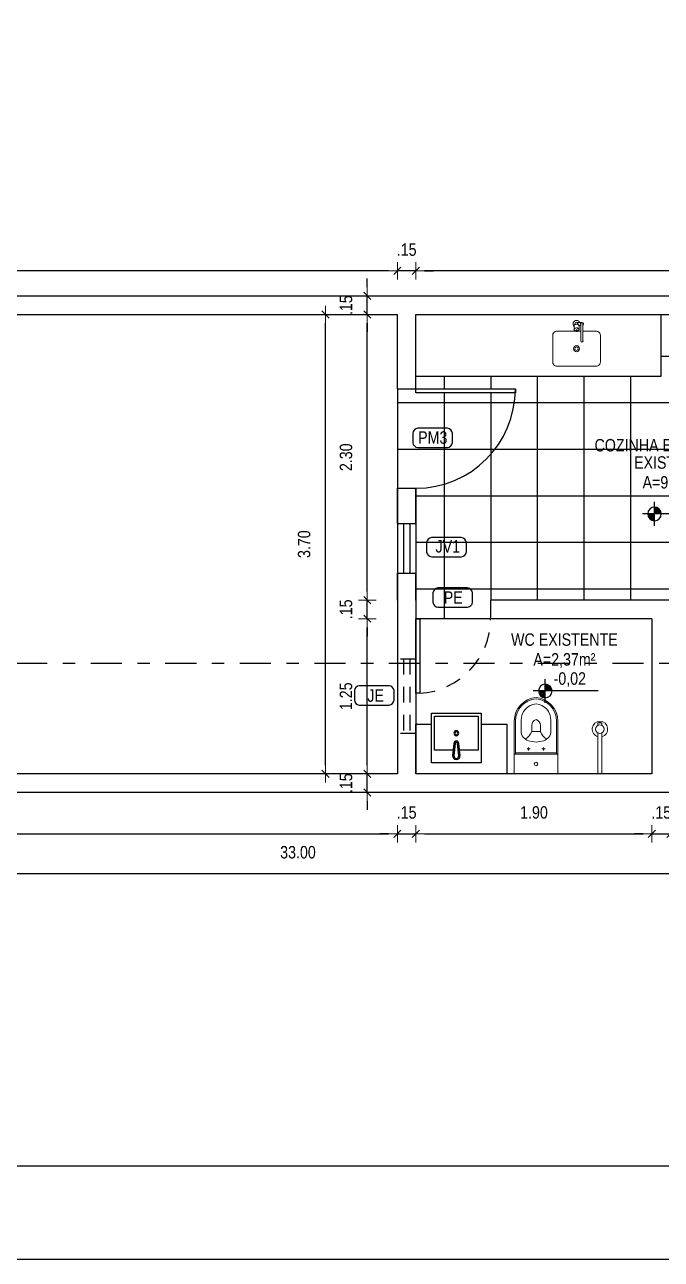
# Model space of a CAD drawing. Extents: x -263 to -176, y -135 to 681.
# Drawn here: x -231.84 to -226.72, y 636.24 to 646.19 of the extents above; entities that cross this region are included whole.
import ezdxf
from ezdxf.enums import TextEntityAlignment as Align

# ---------------------------------------------------------------- set-up
doc = ezdxf.new("R2010")
doc.units = 0
doc.header["$MEASUREMENT"] = 0
doc.header["$PDSIZE"] = -5
for name, pattern in [('CONTINU', [0]), ('DASHDOT2', [0.5, 0.25, -0.125, 0, -0.125]), ('HIDDEN2', [0.1875, 0.125, -0.0625])]:
    doc.linetypes.add(name, pattern=pattern)
doc.layers.get('0').update_dxf_attribs({"linetype": 'CONTINUOUS'})
doc.layers.get('Defpoints').update_dxf_attribs({"linetype": 'CONTINUOUS'})
for name, color, linetype in [('AR-MOB', 252, 'CONTINUOUS'), ('COTA', 7, 'CONTINUOUS'), ('DIVERSOS', 1, 'CONTINUOUS'), ('E-txt-g', 3, 'CONTINUOUS'), ('LAYER7', 4, 'CONTINUOUS'), ('MOB', 251, 'CONTINUOUS')]:
    doc.layers.add(name, color=color, linetype=linetype)
for name, color, linetype, lineweight in [('E-Lay-9', 9, 'CONTINUOUS', 9), ('E-Pen-C', 4, 'CONTINUOUS', 15), ('E-Pen-G', 3, 'CONTINUOUS', 30), ('E-Txt-W', 7, 'CONTINUOUS', 20)]:
    doc.layers.add(name, color=color, linetype=linetype, lineweight=lineweight)
doc.styles.add('F2', font='swissc.ttf')
doc.styles.add('REG60', font='romans.shx', dxfattribs={"width": 0.8, "height": 0.15})
doc.styles.add('REG80', font='romans.shx', dxfattribs={"width": 0.8, "height": 0.2})
doc.dimstyles.new('DIMENSION-1', dxfattribs={"dimtxt": 0.11, "dimasz": 0.07, "dimexe": 1, "dimexo": 0, "dimgap": 0.12, "dimtad": 1, "dimzin": 7, "dimdsep": 46, "dimtxsty": 'F2', "dimblk1": 'TRACO', "dimblk2": 'TRACO', "dimsah": 1, "dimcen": 1, "dimse1": 1, "dimse2": 1, "dimclrd": 256, "dimclre": 256, "dimclrt": 6, "dimadec": 0, "dimazin": 0, "dimtfac": 1, "dimtix": 1, "dimtmove": 2, "dimatfit": 3, "dimldrblk": 'TRACO', "dimfxl": 1, "dimtolj": 1, "dimtzin": 0, "dimarcsym": 0})

# ---------------------------------------------------------------- blocks, each defined once
blk = doc.blocks.new('TRACO')
at = {"layer": 'E-Pen-C'}
for p, q in [((-1, 0), (1, 0)), ((0, 1), (0, -1))]:
    blk.add_line(p, q, dxfattribs=at)
at = {"layer": 'E-Pen-G'}
blk.add_line((-0.42, -0.42), (0.42, 0.42), dxfattribs=at)
blk = doc.blocks.new('*D279')
at = {"color": 4, "lineweight": -2}
blk.add_line((-224.4613, 644.203), (-228.6213, 644.203), dxfattribs=at)
at = {"layer": 'Defpoints', "color": 0, "linetype": 'Continuous'}
for p in [(-228.6913, 644.203), (-228.6913, 643.8524), (-224.3913, 643.8524)]:
    blk.add_point(p, dxfattribs=at)
at = {"color": 4, "linetype": 'Continuous', "lineweight": -2, "xscale": 0.07, "yscale": 0.07, "zscale": 0.07, "rotation": 180}
blk.add_blockref('TRACO', (-228.6913, 644.203), dxfattribs=at)
at = {"color": 4, "linetype": 'Continuous', "lineweight": -2, "xscale": 0.07, "yscale": 0.07, "zscale": 0.07}
blk.add_blockref('TRACO', (-224.3913, 644.203), dxfattribs=at)
at = {"color": 4, "linetype": 'Continuous', "insert": (-226.5413, 644.3743), "char_height": 0.1, "attachment_point": 5, "style": 'F2'}
blk.add_mtext('\\A1;4.30', dxfattribs=at)
blk = doc.blocks.new('*D280')
at = {"color": 4, "lineweight": -2}
for p, q in [((-228.9113, 644.203), (-228.9813, 644.203)), ((-228.6913, 644.203), (-228.8413, 644.203)), ((-228.6213, 644.203), (-228.5513, 644.203))]:
    blk.add_line(p, q, dxfattribs=at)
at = {"layer": 'Defpoints', "color": 0, "linetype": 'Continuous'}
for p in [(-228.8413, 644.203), (-228.8413, 643.8524), (-228.6913, 643.8524)]:
    blk.add_point(p, dxfattribs=at)
at = {"color": 4, "linetype": 'Continuous', "lineweight": -2, "xscale": 0.07, "yscale": 0.07, "zscale": 0.07}
blk.add_blockref('TRACO', (-228.8413, 644.203), dxfattribs=at)
at = {"color": 4, "linetype": 'Continuous', "lineweight": -2, "xscale": 0.07, "yscale": 0.07, "zscale": 0.07, "rotation": 180}
blk.add_blockref('TRACO', (-228.6913, 644.203), dxfattribs=at)
at = {"color": 4, "linetype": 'Continuous', "insert": (-228.7663, 644.3743), "char_height": 0.1, "attachment_point": 5, "style": 'F2'}
blk.add_mtext('\\A1;.15', dxfattribs=at)
blk = doc.blocks.new('*D281')
at = {"color": 4, "lineweight": -2}
blk.add_line((-228.9113, 644.203), (-245.9213, 644.203), dxfattribs=at)
at = {"layer": 'Defpoints', "color": 0, "linetype": 'Continuous'}
for p in [(-245.9913, 644.203), (-245.9913, 643.8524), (-228.8413, 643.8524)]:
    blk.add_point(p, dxfattribs=at)
at = {"color": 4, "linetype": 'Continuous', "lineweight": -2, "xscale": 0.07, "yscale": 0.07, "zscale": 0.07, "rotation": 180}
blk.add_blockref('TRACO', (-245.9913, 644.203), dxfattribs=at)
at = {"color": 4, "linetype": 'Continuous', "lineweight": -2, "xscale": 0.07, "yscale": 0.07, "zscale": 0.07}
blk.add_blockref('TRACO', (-228.8413, 644.203), dxfattribs=at)
at = {"color": 4, "linetype": 'Continuous', "insert": (-237.4163, 644.3743), "char_height": 0.1, "attachment_point": 5, "style": 'F2'}
blk.add_mtext('\\A1;17.15', dxfattribs=at)
blk = doc.blocks.new('*D288')
at = {"color": 4, "lineweight": -2}
blk.add_line((-245.9213, 639.6702), (-228.9113, 639.6702), dxfattribs=at)
at = {"layer": 'Defpoints', "color": 0, "linetype": 'Continuous'}
for p in [(-245.9913, 640.1524), (-228.8413, 640.1524), (-228.8413, 639.6702)]:
    blk.add_point(p, dxfattribs=at)
at = {"color": 4, "linetype": 'Continuous', "lineweight": -2, "xscale": 0.07, "yscale": 0.07, "zscale": 0.07, "rotation": 180}
blk.add_blockref('TRACO', (-245.9913, 639.6702), dxfattribs=at)
at = {"color": 4, "linetype": 'Continuous', "lineweight": -2, "xscale": 0.07, "yscale": 0.07, "zscale": 0.07}
blk.add_blockref('TRACO', (-228.8413, 639.6702), dxfattribs=at)
at = {"color": 4, "linetype": 'Continuous', "insert": (-237.4163, 639.8415), "char_height": 0.1, "attachment_point": 5, "style": 'F2'}
blk.add_mtext('\\A1;17.15', dxfattribs=at)
blk = doc.blocks.new('*D289')
at = {"color": 4, "lineweight": -2}
for p, q in [((-228.9113, 639.6702), (-228.9813, 639.6702)), ((-228.8413, 639.6702), (-228.6913, 639.6702)), ((-228.6213, 639.6702), (-228.5513, 639.6702))]:
    blk.add_line(p, q, dxfattribs=at)
at = {"layer": 'Defpoints', "color": 0, "linetype": 'Continuous'}
for p in [(-228.8413, 640.1524), (-228.6913, 640.1524), (-228.6913, 639.6702)]:
    blk.add_point(p, dxfattribs=at)
at = {"color": 4, "linetype": 'Continuous', "lineweight": -2, "xscale": 0.07, "yscale": 0.07, "zscale": 0.07}
blk.add_blockref('TRACO', (-228.8413, 639.6702), dxfattribs=at)
at = {"color": 4, "linetype": 'Continuous', "lineweight": -2, "xscale": 0.07, "yscale": 0.07, "zscale": 0.07, "rotation": 180}
blk.add_blockref('TRACO', (-228.6913, 639.6702), dxfattribs=at)
at = {"color": 4, "linetype": 'Continuous', "insert": (-228.7663, 639.8415), "char_height": 0.1, "attachment_point": 5, "style": 'F2'}
blk.add_mtext('\\A1;.15', dxfattribs=at)
blk = doc.blocks.new('*D290')
at = {"color": 4, "lineweight": -2}
blk.add_line((-228.6213, 639.6702), (-226.8613, 639.6702), dxfattribs=at)
at = {"layer": 'Defpoints', "color": 0, "linetype": 'Continuous'}
for p in [(-228.6913, 640.1524), (-226.7913, 640.1524), (-226.7913, 639.6702)]:
    blk.add_point(p, dxfattribs=at)
at = {"color": 4, "linetype": 'Continuous', "lineweight": -2, "xscale": 0.07, "yscale": 0.07, "zscale": 0.07, "rotation": 180}
blk.add_blockref('TRACO', (-228.6913, 639.6702), dxfattribs=at)
at = {"color": 4, "linetype": 'Continuous', "lineweight": -2, "xscale": 0.07, "yscale": 0.07, "zscale": 0.07}
blk.add_blockref('TRACO', (-226.7913, 639.6702), dxfattribs=at)
at = {"color": 4, "linetype": 'Continuous', "insert": (-227.7413, 639.8415), "char_height": 0.1, "attachment_point": 5, "style": 'F2'}
blk.add_mtext('\\A1;1.90', dxfattribs=at)
blk = doc.blocks.new('*D291')
at = {"color": 4, "lineweight": -2}
for p, q in [((-226.8613, 639.6702), (-226.9313, 639.6702)), ((-226.7913, 639.6702), (-226.6413, 639.6702)), ((-226.5713, 639.6702), (-226.5013, 639.6702))]:
    blk.add_line(p, q, dxfattribs=at)
at = {"layer": 'Defpoints', "color": 0, "linetype": 'Continuous'}
for p in [(-226.7913, 640.1524), (-226.6413, 640.1524), (-226.6413, 639.6702)]:
    blk.add_point(p, dxfattribs=at)
at = {"color": 4, "linetype": 'Continuous', "lineweight": -2, "xscale": 0.07, "yscale": 0.07, "zscale": 0.07}
blk.add_blockref('TRACO', (-226.7913, 639.6702), dxfattribs=at)
at = {"color": 4, "linetype": 'Continuous', "lineweight": -2, "xscale": 0.07, "yscale": 0.07, "zscale": 0.07, "rotation": 180}
blk.add_blockref('TRACO', (-226.6413, 639.6702), dxfattribs=at)
at = {"color": 4, "linetype": 'Continuous', "insert": (-226.7163, 639.8415), "char_height": 0.1, "attachment_point": 5, "style": 'F2'}
blk.add_mtext('\\A1;.15', dxfattribs=at)
blk = doc.blocks.new('*D312')
at = {"color": 4, "lineweight": -2}
for p, q in [((-229.0829, 640.2224), (-229.0829, 640.2924)), ((-229.0829, 640.0024), (-229.0829, 640.1524)), ((-229.0829, 639.9324), (-229.0829, 639.8624))]:
    blk.add_line(p, q, dxfattribs=at)
at = {"layer": 'Defpoints', "color": 0, "linetype": 'Continuous'}
for p in [(-229.0829, 640.1524), (-228.8927, 640.1524), (-228.8927, 640.0024)]:
    blk.add_point(p, dxfattribs=at)
at = {"color": 4, "linetype": 'Continuous', "lineweight": -2, "xscale": 0.07, "yscale": 0.07, "zscale": 0.07}
for p, rotation in [((-229.0829, 640.1524), 270), ((-229.0829, 640.0024), 90)]:
    blk.add_blockref('TRACO', p, dxfattribs=dict(at, rotation=rotation))
at = {"color": 4, "linetype": 'Continuous', "insert": (-229.2542, 640.0774), "char_height": 0.1, "attachment_point": 5, "rotation": 90, "style": 'F2'}
blk.add_mtext('\\A1;.15', dxfattribs=at)
blk = doc.blocks.new('*D313')
at = {"color": 4, "lineweight": -2}
blk.add_line((-229.0829, 640.2224), (-229.0829, 641.3324), dxfattribs=at)
at = {"layer": 'Defpoints', "color": 0, "linetype": 'Continuous'}
for p in [(-229.0829, 641.4024), (-228.0913, 641.4024), (-228.8927, 640.1524)]:
    blk.add_point(p, dxfattribs=at)
at = {"color": 4, "linetype": 'Continuous', "lineweight": -2, "xscale": 0.07, "yscale": 0.07, "zscale": 0.07}
for p, rotation in [((-229.0829, 641.4024), 90), ((-229.0829, 640.1524), 270)]:
    blk.add_blockref('TRACO', p, dxfattribs=dict(at, rotation=rotation))
at = {"color": 4, "linetype": 'Continuous', "insert": (-229.2543, 640.7774), "char_height": 0.1, "attachment_point": 5, "rotation": 90, "style": 'F2'}
blk.add_mtext('\\A1;1.25', dxfattribs=at)
blk = doc.blocks.new('*D314')
at = {"color": 4, "lineweight": -2}
for p, q in [((-229.0829, 641.6224), (-229.0829, 641.6924)), ((-229.0829, 641.4024), (-229.0829, 641.5524)), ((-229.0829, 641.3324), (-229.0829, 641.2624))]:
    blk.add_line(p, q, dxfattribs=at)
at = {"layer": 'Defpoints', "color": 0, "linetype": 'Continuous'}
for p in [(-229.0829, 641.5524), (-228.0913, 641.5524), (-228.0913, 641.4024)]:
    blk.add_point(p, dxfattribs=at)
at = {"color": 4, "linetype": 'Continuous', "lineweight": -2, "xscale": 0.07, "yscale": 0.07, "zscale": 0.07}
for p, rotation in [((-229.0829, 641.5524), 270), ((-229.0829, 641.4024), 90)]:
    blk.add_blockref('TRACO', p, dxfattribs=dict(at, rotation=rotation))
at = {"color": 4, "linetype": 'Continuous', "insert": (-229.2542, 641.4774), "char_height": 0.1, "attachment_point": 5, "rotation": 90, "style": 'F2'}
blk.add_mtext('\\A1;.15', dxfattribs=at)
blk = doc.blocks.new('*D315')
at = {"color": 4, "lineweight": -2}
blk.add_line((-229.0829, 641.6224), (-229.0829, 643.7824), dxfattribs=at)
at = {"layer": 'Defpoints', "color": 0, "linetype": 'Continuous'}
for p in [(-229.0829, 643.8524), (-228.6913, 643.8524), (-228.0913, 641.5524)]:
    blk.add_point(p, dxfattribs=at)
at = {"color": 4, "linetype": 'Continuous', "lineweight": -2, "xscale": 0.07, "yscale": 0.07, "zscale": 0.07}
for p, rotation in [((-229.0829, 643.8524), 90), ((-229.0829, 641.5524), 270)]:
    blk.add_blockref('TRACO', p, dxfattribs=dict(at, rotation=rotation))
at = {"color": 4, "linetype": 'Continuous', "insert": (-229.2543, 642.7024), "char_height": 0.1, "attachment_point": 5, "rotation": 90, "style": 'F2'}
blk.add_mtext('\\A1;2.30', dxfattribs=at)
blk = doc.blocks.new('*D316')
at = {"color": 4, "lineweight": -2}
for p, q in [((-229.0829, 644.0724), (-229.0829, 644.1424)), ((-229.0829, 643.8524), (-229.0829, 644.0024)), ((-229.0829, 643.7824), (-229.0829, 643.7124))]:
    blk.add_line(p, q, dxfattribs=at)
at = {"layer": 'Defpoints', "color": 0, "linetype": 'Continuous'}
for p in [(-229.0829, 644.0024), (-228.6913, 644.0024), (-228.6913, 643.8524)]:
    blk.add_point(p, dxfattribs=at)
at = {"color": 4, "linetype": 'Continuous', "lineweight": -2, "xscale": 0.07, "yscale": 0.07, "zscale": 0.07}
for p, rotation in [((-229.0829, 644.0024), 270), ((-229.0829, 643.8524), 90)]:
    blk.add_blockref('TRACO', p, dxfattribs=dict(at, rotation=rotation))
at = {"color": 4, "linetype": 'Continuous', "insert": (-229.2542, 643.9274), "char_height": 0.1, "attachment_point": 5, "rotation": 90, "style": 'F2'}
blk.add_mtext('\\A1;.15', dxfattribs=at)
blk = doc.blocks.new('*D340')
at = {"color": 4, "lineweight": -2}
blk.add_line((-229.42, 640.2224), (-229.42, 643.7824), dxfattribs=at)
at = {"layer": 'Defpoints', "color": 0, "linetype": 'Continuous'}
for p in [(-229.42, 643.8524), (-228.8413, 643.8524), (-228.8413, 640.1524)]:
    blk.add_point(p, dxfattribs=at)
at = {"color": 4, "linetype": 'Continuous', "lineweight": -2, "xscale": 0.07, "yscale": 0.07, "zscale": 0.07}
for p, rotation in [((-229.42, 643.8524), 90), ((-229.42, 640.1524), 270)]:
    blk.add_blockref('TRACO', p, dxfattribs=dict(at, rotation=rotation))
at = {"color": 4, "linetype": 'Continuous', "insert": (-229.5913, 642.0024), "char_height": 0.1, "attachment_point": 5, "rotation": 90, "style": 'F2'}
blk.add_mtext('\\A1;3.70', dxfattribs=at)
blk = doc.blocks.new('TXT-AMB75')
at = {"layer": 'E-txt-g', "style": 'REG80', "width": 0.8, "flags": 8}
blk.add_attdef('TXT', text='', height=0.2, dxfattribs=at).set_placement((0.005, 0.296), align=Align.CENTER)
at = {"layer": 'E-Txt-W', "style": 'REG60', "width": 0.8, "flags": 8}
blk.add_attdef('TXT', text='', height=0.15, dxfattribs=at).set_placement((0.005, 0.027), align=Align.CENTER)
blk = doc.blocks.new('NIVEL')
at = {"layer": 'DIVERSOS'}
h = blk.add_hatch(color=7, dxfattribs=at)
h.paths.add_polyline_path([(0, 0.137, 0.414214), (-0.137, 0), (0, 0)])
h.paths.add_polyline_path([(0, 0), (0, -0.137, 0.414214), (0.137, 0)])
at = {"layer": 'DIVERSOS', "color": 7}
for p, q in [((1.067, 0), (-0.242, 0)), ((0, 0.242), (0, -0.242))]:
    blk.add_line(p, q, dxfattribs=at)
blk.add_circle((0, 0), 0.137, dxfattribs=at)
blk = doc.blocks.new('CUBA QUADRADA-flat-4-flat-1')
at = {"layer": 'MOB'}
blk.add_lwpolyline([(0, -0.2), (0.4, -0.2), (0.4, 0.2), (0, 0.2)], close=True, dxfattribs=at)
blk.add_lwpolyline([(0.1, -0.0255), (0.1, -0.175), (0.375, -0.175), (0.375, 0.175), (0.1, 0.175), (0.1, 0.0255)], dxfattribs=at)
for points in [[(0.155, -0.02), (0.055, -0.03, -1), (0.055, 0.03), (0.155, 0.02, -1)], [(0.155, -0.01), (0.055, -0.02, -1), (0.055, 0.02), (0.155, 0.01, -1)]]:
    blk.add_lwpolyline(points, format="xyb", close=True, dxfattribs=at)
for radius in [0.02, 0.0125]:
    blk.add_circle((0.2375, 0), radius, dxfattribs=at)
blk = doc.blocks.new('vaso-s')
at = {"color": 8}
for start, end in [(0, 180), (180, 0)]:
    blk.add_arc((0.08, 0), 0.0143, start, end, dxfattribs=at)
at = {"layer": 'E-Lay-9', "color": 8}
for p, q in [((0, 0.17), (0, 0)), ((0.4256, 0.175), (0.005, 0.175)), ((0.16, 0.17), (0.16, 0.17)), ((0.16, 0.17), (0.16, 0)), ((0.4256, 0.165), (0.165, 0.165)), ((0.17, 0), (0.17, 0.16)), ((0.4306, 0.12), (0.3459, 0.12)), ((0.2134, 0.06), (0.1891, 0.06)), ((0.2013, 0.0479), (0.2013, 0.0722)), ((0.3406, 0.035), (0.3406, 0)), ((0.3906, 0.035), (0.3406, 0.035)), ((0, -0.17), (0, 0)), ((0.16, -0.17), (0.16, 0)), ((0.17, 0), (0.17, -0.1601)), ((0.2134, -0.06), (0.1891, -0.06)), ((0.2013, -0.0479), (0.2013, -0.0722)), ((0.3406, -0.035), (0.3406, 0)), ((0.3906, -0.035), (0.3406, -0.035)), ((0.4256, -0.175), (0.005, -0.175)), ((0.16, -0.17), (0.16, -0.17)), ((0.4256, -0.165), (0.165, -0.165)), ((0.4306, -0.12), (0.3459, -0.12))]:
    blk.add_line(p, q, dxfattribs=at)
for centre in [(0.2013, 0.06), (0.2013, -0.06)]:
    blk.add_circle(centre, 0.005, dxfattribs=at)
for centre, radius, start, end in [((0.005, 0.17), 0.005, 90, 180), ((0.155, 0.17), 0.005, 0, 90), ((0.165, 0.17), 0.00495, 180, 270), ((0.165, 0.16), 0.00495, 0, 90), ((0.3459, 0.0375), 0.0825, 90, 163.03545), ((0.4256, -0.015), 0.19, 4.52806, 90), ((0.4256, -0.015), 0.18, 4.78019, 90), ((0.4306, -0.015), 0.135, 6.37937, 90), ((0.518, -0.015), 0.2624, 163.03545, 176.7233), ((0.3754, 0.1358), 0.1066, 206.93947, 250.96472), ((0.3906, -0.015), 0.05, 17.4576, 90), ((0.518, 0.015), 0.2624, 183.2767, 196.96455), ((0.3459, -0.0375), 0.0825, 196.96455, 270), ((0.3754, -0.1358), 0.1066, 109.03528, 153.06053), ((0.3906, 0.015), 0.05, 270, 342.5424), ((0.4256, 0.015), 0.19, 270, 355.47194), ((0.4256, 0.015), 0.18, 270, 355.21981), ((0.4306, 0.015), 0.135, 270, 353.62063), ((0.005, -0.17), 0.005, 180, 270), ((0.155, -0.17), 0.005, 270, 0), ((0.165, -0.17), 0.00495, 90, 180), ((0.165, -0.1601), 0.00495, 270, 0)]:
    blk.add_arc(centre, radius, start, end, dxfattribs=at)
blk = doc.blocks.new('Chuveiro')
at = {"layer": 'E-Lay-9', "color": 8}
for p, q in [((-0.0311, 0.0156), (-0.3604, 0.0156)), ((0.0509, 0.0156), (0.0311, 0.0156)), ((0.0509, 0.0156), (0.0509, -0.0156)), ((-0.0311, -0.0156), (-0.3604, -0.0156)), ((0.0509, -0.0156), (0.0311, -0.0156))]:
    blk.add_line(p, q, dxfattribs=at)
blk.add_circle((0, 0), 0.0348, dxfattribs=at)
for centre, radius, start, end in [((0, 0), 0.0624, 194.4775, 165.5225), ((0.0093, 0), 0.0444, 339.42663, 20.57337)]:
    blk.add_arc(centre, radius, start, end, dxfattribs=at)
blk = doc.blocks.new('Cuba coz')
at = {"color": 8}
blk.add_line((7.5, -4.5), (7.5, -2.4), dxfattribs=at)
for points in [[(13.4, -6.5), (13.4, -20, 0.414214), (17.4, -24), (44.4, -24, 0.414214), (48.4, -20), (48.4, 20, 0.414214), (44.4, 24), (17.4, 24, 0.414214), (13.4, 20), (13.4, 0.7)], [(6.7, 1.7), (6, 1.7, 0.546464), (4.4, -0.7, -0.10784), (4.5, -1.1), (4.5, -5.5)], [(11.7, 2.5), (8, 2.5, 0.133256), (7.3, 2.3, 0.106756), (6.7, 1.8, 0.082828), (6.3, 1, 0.071352), (6.2, 0, 0.071352), (6.3, -1, 0.082828), (6.7, -1.8, 0.106756), (7.3, -2.3, 0.133256), (8, -2.5), (11.7, -2.5)], [(4.4, -0.7, 0.293273), (6, -1.8), (6.7, -1.8)], [(13.4, -1), (13.4, -4.5, 0.414214)]]:
    blk.add_lwpolyline(points, format="xyb", dxfattribs=at)
for points in [[(11.7, -2.5, 0.133256), (12.4, -2.3, 0.106756), (13, -1.8, 0.082828), (13.3, -1, 0.071352), (13.5, 0, 0.071352), (13.3, 1, 0.082828), (13, 1.8, 0.106756), (12.4, 2.3, 0.133256), (11.7, 2.5, 0.133256), (11.1, 2.3, 0.106756), (10.5, 1.8, 0.082828), (10.1, 1, 0.071352), (10, 0, 0.071352), (10.1, -1, 0.082828), (10.5, -1.8, 0.106756), (11.1, -2.3, 0.133256)], [(12.5, 0.7, 0.133256), (12.3, 0.7, 0.106756), (12.1, 0.5, 0.082828), (12, 0.3, 0.071352), (11.9, 0, 0.071352), (12, -0.3, 0.082828), (12.1, -0.5, 0.106756), (12.3, -0.7, 0.133256), (12.5, -0.8, 0.133256), (12.7, -0.7, 0.106756), (12.8, -0.5, 0.082828), (13, -0.3, 0.071352), (13, 0, 0.071352), (13, 0.3, 0.082828), (12.8, 0.5, 0.106756), (12.7, 0.7, 0.133256)], [(6, -6.5), (23, -6.5, 1), (23, -4.5), (6, -4.5, 1)]]:
    blk.add_lwpolyline(points, format="xyb", close=True, dxfattribs=at)
for radius in [3, 1.75]:
    blk.add_circle((30.9, 0), radius, dxfattribs=at)
for centre, radius, start, end in [((6, 0), 3.5, 45.5847, 244.6231), ((6, -5.5), 1.5, 41.8103, 318.1897), ((6, 0), 3.5, 295.3769, 314.4153), ((23, -5.5), 1.25, 233.1301, 126.8699)]:
    blk.add_arc(centre, radius, start, end, dxfattribs=at)
blk = doc.blocks.new('*D352')
at = {"color": 4, "lineweight": -2}
blk.add_line((-246.0713, 639.3496), (-213.2113, 639.3496), dxfattribs=at)
at = {"layer": 'Defpoints', "color": 0, "linetype": 'Continuous'}
for p in [(-246.1413, 640.0024), (-213.1413, 640.0024), (-213.1413, 639.3496)]:
    blk.add_point(p, dxfattribs=at)
at = {"color": 4, "linetype": 'Continuous', "lineweight": -2, "xscale": 0.07, "yscale": 0.07, "zscale": 0.07, "rotation": 180}
blk.add_blockref('TRACO', (-246.1413, 639.3496), dxfattribs=at)
at = {"color": 4, "linetype": 'Continuous', "lineweight": -2, "xscale": 0.07, "yscale": 0.07, "zscale": 0.07}
blk.add_blockref('TRACO', (-213.1413, 639.3496), dxfattribs=at)
at = {"color": 4, "linetype": 'Continuous', "insert": (-229.6413, 639.5208), "char_height": 0.1, "attachment_point": 5, "style": 'F2'}
blk.add_mtext('\\A1;33.00', dxfattribs=at)

msp = doc.modelspace()

# ---------------------------------------------------------------- hatches: boundary and pattern name
h = msp.add_hatch()
h.set_pattern_fill('ANSI37,_O', color=8, scale=3, angle=45)
h.set_pattern_definition([(90, (-5.337, -85.4824), (-0.375, 6e-17), []), (180, (-5.337, -85.4824), (-6e-17, -0.375), [])])
h.paths.add_polyline_path([(-228.6913, 643.2224), (-228.6913, 643.2524), (-228.8413, 643.2524), (-228.8413, 642.4524), (-228.6913, 642.4524, 0.40327), (-227.8918, 643.2224)])
h.paths.add_polyline_path([(-228.6913, 642.4524), (-228.6913, 642.169), (-228.6913, 641.769), (-228.6913, 641.5524), (-228.6913, 641.4024), (-228.6613, 641.4024), (-228.0913, 641.4024), (-228.0913, 641.5524), (-225.3413, 641.5524), (-225.3413, 641.4024), (-224.3913, 641.4024), (-224.3913, 641.6962), (-224.3913, 642.6962), (-224.3913, 643.8524), (-226.7213, 643.8524), (-226.7213, 643.3524), (-228.6913, 643.3524), (-228.6913, 643.2524), (-227.8913, 643.2524), (-227.8913, 643.2224), (-227.8918, 643.2224, -0.40327)])

# ---------------------------------------------------------------- linework, layer by layer
at = {"color": 5, "linetype": 'Continuous'}
for p, q in [((-246.1413, 644.0024), (-213.1413, 644.0024)), ((-245.9913, 643.8524), (-228.8413, 643.8524)), ((-228.8413, 643.2524), (-228.8413, 643.8524)), ((-228.6913, 643.8524), (-224.3913, 643.8524)), ((-228.6913, 643.2524), (-228.6913, 643.8524)), ((-228.8413, 643.2524), (-228.6913, 643.2524)), ((-228.8413, 642.4524), (-228.6913, 642.4524)), ((-228.8413, 642.4524), (-228.8413, 642.169)), ((-228.8413, 642.169), (-228.8413, 642.4524)), ((-228.6913, 642.4524), (-228.6913, 642.169)), ((-228.6913, 642.169), (-228.6913, 642.4524)), ((-228.8413, 642.169), (-228.6913, 642.169)), ((-228.8413, 641.769), (-228.8413, 640.4774)), ((-228.8413, 641.5524), (-228.8413, 641.769)), ((-228.8413, 641.769), (-228.6913, 641.769)), ((-228.6913, 641.769), (-228.6913, 640.4774)), ((-228.6913, 641.5524), (-228.6913, 641.769)), ((-225.3413, 641.5524), (-228.0913, 641.5524)), ((-228.0913, 641.5524), (-228.0913, 641.4024)), ((-226.7913, 641.4024), (-228.0913, 641.4024)), ((-226.7913, 641.4024), (-226.7913, 640.1524)), ((-228.8413, 640.4774), (-228.8413, 640.1524)), ((-228.6913, 640.4774), (-228.6913, 640.1524)), ((-228.8413, 640.1524), (-245.9913, 640.1524)), ((-226.7913, 640.1524), (-228.6913, 640.1524)), ((-213.1413, 640.0024), (-246.1413, 640.0024))]:
    msp.add_line(p, q, dxfattribs=at)
at = {"color": 8, "linetype": 'Continuous'}
for p, q in [((-228.8413, 643.2524), (-228.8413, 642.4524)), ((-228.8413, 642.169), (-228.8413, 641.769)), ((-228.6913, 642.169), (-228.6913, 641.769)), ((-228.0913, 641.4024), (-228.6913, 641.4024))]:
    msp.add_line(p, q, dxfattribs=at)
at = {"color": 7, "linetype": 'Continuous'}
for p, q in [((-228.7913, 642.169), (-228.7913, 641.769)), ((-228.7413, 642.169), (-228.7413, 641.769))]:
    msp.add_line(p, q, dxfattribs=at)
at = {"color": 8, "linetype": 'HIDDEN2'}
for p, q in [((-228.6913, 641.0774), (-228.8413, 641.0774)), ((-228.7913, 641.0774), (-228.7913, 640.4774)), ((-228.7413, 641.0774), (-228.7413, 640.4774)), ((-228.6913, 640.4774), (-228.8413, 640.4774))]:
    msp.add_line(p, q, dxfattribs=at)
at = {"color": 2, "linetype": 'DASHDOT2'}
msp.add_line((-210.0595, 641.0425), (-247.4084, 641.0425), dxfattribs=at)
at = {"color": 2}
msp.add_lwpolyline([(-263.4378, 636.2429), (-194.3578, 636.2429), (-194.3578, 680.7929), (-263.4378, 680.7929)], close=True, dxfattribs=at)
at = {"color": 5, "linetype": 'Continuous'}
msp.add_lwpolyline([(-261.5628, 680.0429), (-195.1078, 680.0429), (-195.1078, 636.9929), (-261.5628, 636.9929)], close=True, dxfattribs=at)
at = {"color": 8, "linetype": 'CONTINU'}
msp.add_lwpolyline([(-226.7213, 643.3524), (-228.6913, 643.3524), (-228.6913, 643.8524), (-226.7213, 643.8524)], close=True, dxfattribs=at)
at = {"color": 7, "linetype": 'Continuous'}
for points in [[(-228.6913, 643.2524), (-227.8913, 643.2524), (-227.8913, 643.2224), (-228.6913, 643.2224)], [(-228.6913, 641.4024), (-228.6613, 641.4024), (-228.6613, 640.8024), (-228.6913, 640.8024)]]:
    msp.add_lwpolyline(points, close=True, dxfattribs=at)
at = {"color": 8}
msp.add_lwpolyline([(-228.166, 640.5524), (-227.9599, 640.5524), (-227.9599, 640.1524), (-228.6913, 640.1524), (-228.6913, 640.5524), (-228.566, 640.5524)], dxfattribs=at)
at = {"color": 8, "linetype": 'Continuous'}
msp.add_arc((-228.6913, 643.2524), 0.8, 270, 0, dxfattribs=at)
at = {"color": 8, "linetype": 'HIDDEN2'}
msp.add_arc((-228.692, 641.4024), 0.6008, 272.9376, 360, dxfattribs=at)
at = {"layer": 'COTA', "color": 4, "linetype": 'Continuous'}
for points in [[(-228.3973, 642.8958, 0.331371), (-228.4373, 642.9358), (-228.6775, 642.9356, 0.332506), (-228.7175, 642.8958), (-228.7175, 642.8201, 0.330378), (-228.6775, 642.7799), (-228.4373, 642.7801, 0.331371), (-228.3973, 642.8201)], [(-228.2851, 642.0158, 0.331371), (-228.3251, 642.0558), (-228.5652, 642.0556, 0.332506), (-228.6052, 642.0158), (-228.6052, 641.9401, 0.330378), (-228.5652, 641.8999), (-228.3251, 641.9001, 0.331371), (-228.2851, 641.9401)], [(-228.2352, 641.6104, 0.331371), (-228.2752, 641.6504), (-228.5154, 641.6501, 0.332506), (-228.5554, 641.6104), (-228.5554, 641.5347, 0.330378), (-228.5154, 641.4944), (-228.2752, 641.4947, 0.331371), (-228.2352, 641.5347)]]:
    msp.add_lwpolyline(points, format="xyb", close=True, dxfattribs=at)
at = {"layer": 'COTA', "color": 4, "linetype": 'Continuous', "elevation": -1.712}
msp.add_lwpolyline([(-228.8673, 640.8227, 0.331371), (-228.9073, 640.8627), (-229.1475, 640.8625, 0.332506), (-229.1875, 640.8227), (-229.1875, 640.747, 0.330378), (-229.1475, 640.7068), (-228.9073, 640.707, 0.331371), (-228.8673, 640.747)], format="xyb", close=True, dxfattribs=at)

# ---------------------------------------------------------------- block references
ref = msp.add_blockref('TXT-AMB75', (-226.6212, 642.5334), dxfattribs=dict(xscale=0.7290000000000001, yscale=0.7290000000000001, zscale=0.7290000000000001))
ref.add_attrib('TXT', 'COZINHA E SL JANTAR', dxfattribs={"layer": 'E-txt-g', "color": 2, "height": 0.1, "style": 'F2'}).set_placement((-226.6173, 642.7495), align=Align.CENTER)
ref = msp.add_blockref('TXT-AMB75', (-226.6212, 642.3942), dxfattribs=dict(xscale=0.7290000000000001, yscale=0.7290000000000001, zscale=0.7290000000000001))
ref.add_attrib('TXT', 'EXISTENTE', dxfattribs={"layer": 'E-txt-g', "color": 2, "height": 0.1, "style": 'F2'}).set_placement((-226.6173, 642.6103), align=Align.CENTER)
ref.add_attrib('TXT', 'A=9,89m²', dxfattribs={"layer": 'E-Txt-W', "height": 0.1, "style": 'F2'}).set_placement((-226.6173, 642.4509), align=Align.CENTER)
ref = msp.add_blockref('TXT-AMB75', (-227.5002, 640.9681), dxfattribs=dict(xscale=0.7290000000000001, yscale=0.7290000000000001, zscale=0.7290000000000001))
ref.add_attrib('TXT', 'WC EXISTENTE', dxfattribs={"layer": 'E-txt-g', "color": 2, "height": 0.1, "style": 'F2'}).set_placement((-227.4962, 641.1842), align=Align.CENTER)
ref.add_attrib('TXT', 'A=2,37m²', dxfattribs={"layer": 'E-Txt-W', "height": 0.1, "style": 'F2'}).set_placement((-227.4962, 641.0247), align=Align.CENTER)
at = {"layer": 'AR-MOB', "xscale": -1, "rotation": 270}
msp.add_blockref('CUBA QUADRADA-flat-4-flat-1', (-228.366, 640.2424), dxfattribs=at)
at = {"layer": 'E-Lay-9', "color": 8, "xscale": -0.008000000000174623, "yscale": 0.008000000000174623, "zscale": 0.008, "rotation": 90}
msp.add_blockref('Cuba coz', (-227.3988, 643.824, -5.0677), dxfattribs=at)
at = {"layer": 'E-Lay-9', "color": 7, "rotation": 89.99999999999997}
for name, p in [('vaso-s', (-227.7247, 640.1524)), ('Chuveiro', (-227.2104, 640.5128))]:
    msp.add_blockref(name, p, dxfattribs=at)
at = {"layer": 'LAYER7', "color": 7, "linetype": 'Continuous', "xscale": -0.3985866620477118, "yscale": 0.3985866620477118, "zscale": 0.3985866620477118, "rotation": 180}
for p in [(-226.7712, 642.2462), (-227.6501, 640.82)]:
    msp.add_blockref('NIVEL', p, dxfattribs=at)

# ---------------------------------------------------------------- texts
at = {"color": 4, "linetype": 'Continuous', "style": 'F2'}
for s, p in [('PM3', (-228.6739, 642.9114, 1.712)), ('JV1', (-228.534, 642.0352, 1.712)), ('PE', (-228.4675, 641.6225, 1.712)), ('JE', (-229.0829, 640.8331))]:
    msp.add_text(s, height=0.1, dxfattribs=at).set_placement(p, align=Align.TOP_LEFT)
at = {"color": 7, "linetype": 'Continuous', "style": 'F2'}
msp.add_text('-0,02', height=0.1, dxfattribs=at).set_placement((-227.5835, 640.9704), align=Align.TOP_LEFT)

# ---------------------------------------------------------------- dimensions: what is measured, and where the dimension line sits
at = {"color": 8, "linetype": 'Continuous'}
for base, p1, p2, picture, middle in [((-245.9913, 644.203), (-228.8413, 643.8524), (-245.9913, 643.8524), '*D281', (-237.4163, 644.3743)), ((-228.8413, 644.203), (-228.6913, 643.8524), (-228.8413, 643.8524), '*D280', (-228.7663, 644.3743)), ((-228.6913, 644.203), (-224.3913, 643.8524), (-228.6913, 643.8524), '*D279', (-226.5413, 644.3743)), ((-228.8413, 639.6702), (-245.9913, 640.1524), (-228.8413, 640.1524), '*D288', (-237.4163, 639.8415)), ((-228.6913, 639.6702), (-228.8413, 640.1524), (-228.6913, 640.1524), '*D289', (-228.7663, 639.8415)), ((-226.7913, 639.6702), (-228.6913, 640.1524), (-226.7913, 640.1524), '*D290', (-227.7413, 639.8415)), ((-226.6413, 639.6702), (-226.7913, 640.1524), (-226.6413, 640.1524), '*D291', (-226.7163, 639.8415)), ((-213.1413, 639.3496), (-246.1413, 640.0024), (-213.1413, 640.0024), '*D352', (-229.6413, 639.5208))]:
    dim = msp.add_linear_dim(base=base, p1=p1, p2=p2, dimstyle='DIMENSION-1', override={"dimtxt": 0.1, "dimclrd": 4, "dimclrt": 4, "dimadec": 8, "dimfxl": 0.5, "dimfxlon": 1}, dxfattribs=at)
    dim.commit()
    dim.dimension.update_dxf_attribs({"geometry": picture, "text_midpoint": middle})
for base, p1, p2, picture, middle in [((-229.0829, 644.0024), (-228.6913, 643.8524), (-228.6913, 644.0024), '*D316', (-229.2542, 643.9274)), ((-229.42, 643.8524), (-228.8413, 640.1524), (-228.8413, 643.8524), '*D340', (-229.5913, 642.0024)), ((-229.0829, 643.8524), (-228.0913, 641.5524), (-228.6913, 643.8524), '*D315', (-229.2543, 642.7024)), ((-229.0829, 641.5524), (-228.0913, 641.4024), (-228.0913, 641.5524), '*D314', (-229.2542, 641.4774)), ((-229.0829, 641.4024), (-228.8927, 640.1524), (-228.0913, 641.4024), '*D313', (-229.2543, 640.7774)), ((-229.0829, 640.1524), (-228.8927, 640.0024), (-228.8927, 640.1524), '*D312', (-229.2542, 640.0774))]:
    dim = msp.add_linear_dim(base=base, p1=p1, p2=p2, angle=90, dimstyle='DIMENSION-1', override={"dimtxt": 0.1, "dimclrd": 4, "dimclrt": 4, "dimadec": 8, "dimfxl": 0.5, "dimfxlon": 1}, dxfattribs=at)
    dim.commit()
    dim.dimension.update_dxf_attribs({"geometry": picture, "text_midpoint": middle})

doc.saveas('drawing.dxf')
